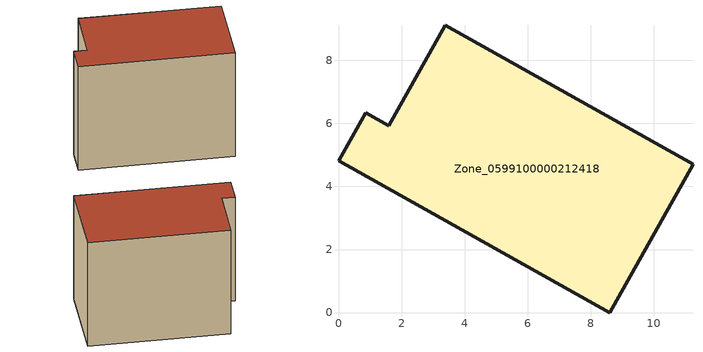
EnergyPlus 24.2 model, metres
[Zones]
Zone_0599100000212418
 floor ground (C_G): 8.61,0 0,4.81 0.86,6.34 1.6,5.93 3.39,9.11 11.25,4.7 z0
 wall outside (C_F): 0,4.81 8.61,0 11.25,4.7 3.39,9.11 1.6,5.93 0.86,6.34 0,4.81 z0:7.67
 roof outside (C_R): 3.39,9.11 1.6,5.93 0.86,6.34 0,4.81 8.61,0 11.25,4.7 z7.67
[BUILDING]
Pand.0599100000212418: North Axis=0; Terrain=City; Loads Convergence Tolerance Value=0.04; Temperature Convergence Tolerance Value=0.4; Solar Distribution=FullExterior; Maximum Number of Warmup Days=25; Minimum Number of Warmup Days=1
[Site:Location]
Rotterdam.The.Hague.AP_ZH_NLD Design_Conditions: Latitude=51.96; Longitude=4.45; Time Zone=1; Elevation=-4.5
[SITE:GROUNDTEMPERATURE:BUILDINGSURFACE]
18, 18, 18, 18, 18, 18, 18, 18, 18, 18, 18, 18
[MATERIAL] Thermal Absorptance=0.9; Solar Absorptance=0.7; Visible Absorptance=0.7
Name | Roughness | Thickness | Conductivity | Density | Specific Heat
G.TI.1975-1991 | MediumSmooth | 0.15 | 0.288461 | 540 | 1210
F.TI.1975-1991 | Rough | 0.3 | 0.230769 | 1920 | 840
R.TI.1975-1991 | MediumRough | 0.2 | 0.153846 | 1500 | 1000
[CONSTRUCTION]
C_G: G.TI.1975-1991
C_F: F.TI.1975-1991
C_R: R.TI.1975-1991
[ZONE]
Zone_0599100000212418: Type=1; Multiplier=1; Ceiling Height=Autocalculate; Volume=Autocalculate; Floor Area=autocalculate; Part of Total Floor Area=Yes
[ZONEINFILTRATION:DESIGNFLOWRATE]
Infil_Zone_0599100000212418: Zone or ZoneList or Space or SpaceList=Zone_0599100000212418; Schedule=AlwaysOn; Design Flow Rate Calculation Method=Flow/Area; Flow Rate per Floor Area=0.003; Constant Term Coefficient=1; Temperature Term Coefficient=0; Velocity Term Coefficient=0; Velocity Squared Term Coefficient=0
[HVACTEMPLATE:ZONE:IDEALLOADSAIRSYSTEM]
Zone_0599100000212418: Maximum Heating Supply Air Temperature=50; Minimum Cooling Supply Air Temperature=13; Maximum Heating Supply Air Humidity Ratio=0.0156; Minimum Cooling Supply Air Humidity Ratio=0.0077; Heating Limit=NoLimit; Cooling Limit=NoLimit; Dehumidification Control Type=ConstantSensibleHeatRatio; Cooling Sensible Heat Ratio=0.7; Dehumidification Setpoint=60; Humidification Control Type=None; Humidification Setpoint=30; Outdoor Air Method=None; Outdoor Air Flow Rate per Person=0.00944; Outdoor Air Flow Rate per Zone Floor Area=0; Outdoor Air Flow Rate per Zone=0; Demand Controlled Ventilation Type=None; Outdoor Air Economizer Type=NoEconomizer; Heat Recovery Type=None; Sensible Heat Recovery Effectiveness=0.7; Latent Heat Recovery Effectiveness=0.65
[ZONECONTROL:THERMOSTAT]
ThermostatControl_Zone_0599100000212418: Zone or ZoneList=Zone_0599100000212418; Control Type Schedule=DualSetpointControlType; Control 1=Thermostat_Zone_0599100000212418; Temperature Difference Between Cutout And Setpoint=0
[THERMOSTATSETPOINT:DUALSETPOINT]
Thermostat_Zone_0599100000212418: Heating Setpoint Temperature Schedule=HeatingSetpoint_Zone_0599100000212418; Cooling Setpoint Temperature Schedule=CoolingSetpoint_Zone_0599100000212418
[SCHEDULE:COMPACT]
HeatingSetpoint_Zone_0599100000212418: Through: 12/31, For: AllDays, Until: 24:00, 21
CoolingSetpoint_Zone_0599100000212418: Through: 12/31, For: AllDays, Until: 24:00, 24
DualSetpointControlType: Through: 12/31, For: AllDays, Until: 24:00, 4
AlwaysOn: Through: 12/31, For: AllDays, Until: 24:00, 1
